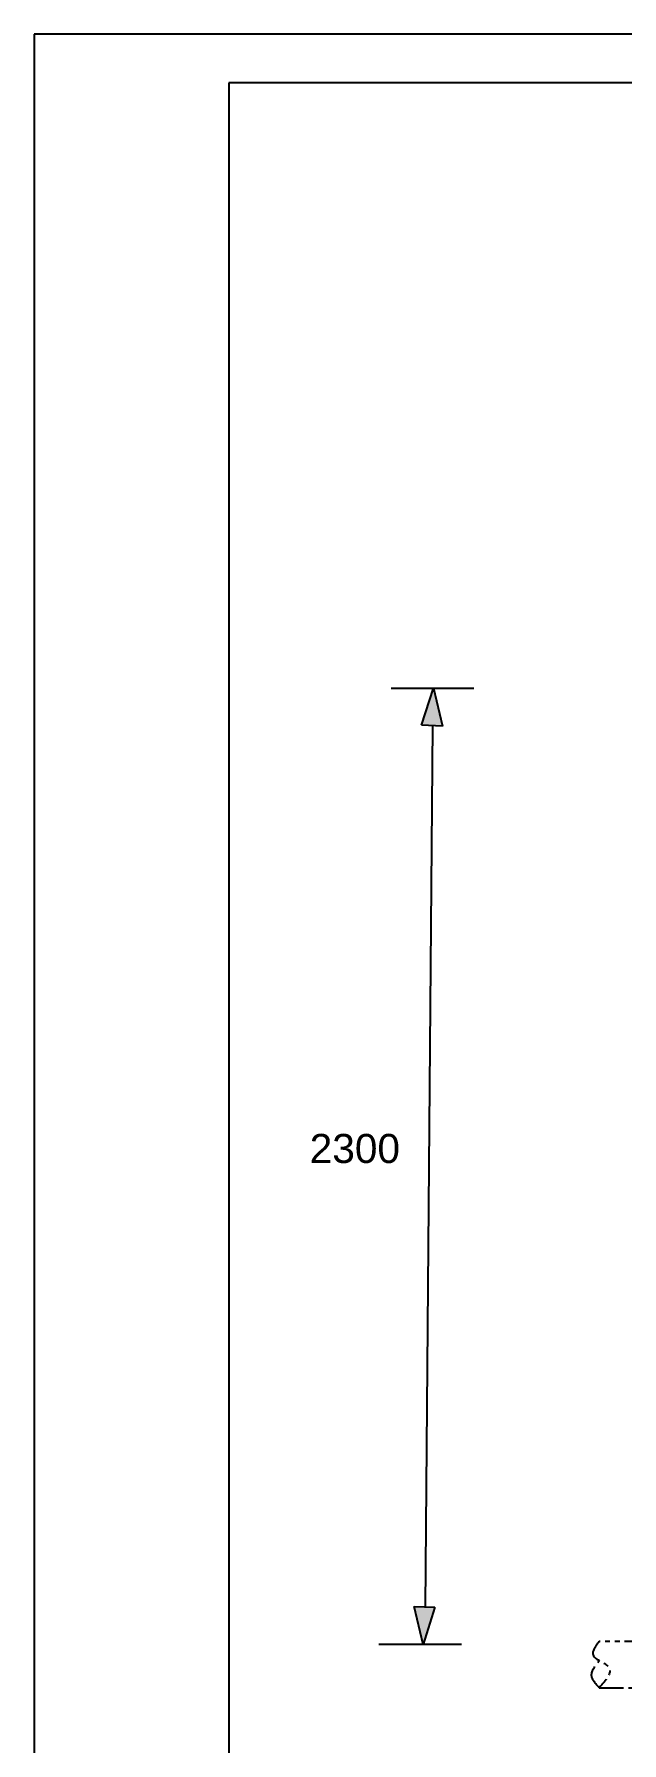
# Paper-space layout 'Plano Corte 2' of a CAD drawing. Header units: millimetres. Extents: x 0 to 420, y 0 to 297.
# Drawn here: x 0 to 60.4, y 121.5 to 297 of the extents above; entities that cross this region are included whole.
import ezdxf

# ---------------------------------------------------------------- set-up
doc = ezdxf.new("R2010")
doc.units = ezdxf.units.MM
doc.linetypes.add('PHANTOM', pattern=[2.5, 1.25, -0.25, 0.25, -0.25, 0.25, -0.25])
doc.layers.get('0').update_dxf_attribs({"color": 162})
doc.layers.add('EQUIPO', color=4, linetype='Continuous', lineweight=20)
doc.styles.get("Standard").update_dxf_attribs({"font": 'arial.ttf'})

psp = doc.layouts.new('Plano Corte 2')

# ---------------------------------------------------------------- hatches: boundary and pattern name
at = {"linetype": 'ByBlock', "lineweight": -2, "ltscale": 2}
h = psp.add_hatch(color=256, dxfattribs=at)
h.dxf.hatch_style = 1
h.paths.add_polyline_path([(41.93, 225.93), (41.02, 229.83), (39.79, 226.02)])
h = psp.add_hatch(color=256, dxfattribs=at)
h.dxf.hatch_style = 1
h.paths.add_polyline_path([(39.94, 131.61), (41.17, 135.42), (39.03, 135.51)])

# ---------------------------------------------------------------- linework, layer by layer
for p, q in [((420, 297), (0, 297)), ((0, 297), (0, 0)), ((20, 292), (20, 5)), ((415, 292), (20, 292))]:
    psp.add_line(p, q)
for p, q in [((45.16, 229.79), (36.67, 229.79)), ((39.79, 226.02), (41.02, 229.83)), ((41.02, 229.83), (41.93, 225.93)), ((41.93, 225.93), (39.79, 226.02)), ((40.9, 225.97), (40.16, 135.46)), ((39.03, 135.51), (41.17, 135.42)), ((39.94, 131.61), (39.03, 135.51)), ((41.17, 135.42), (39.94, 131.61)), ((43.88, 131.61), (35.39, 131.61))]:
    psp.add_line(p, q, dxfattribs=at)
at = {"layer": 'EQUIPO', "linetype": 'PHANTOM', "lineweight": -2, "ltscale": 2}
for p, q in [((83.14, 131.91), (58.04, 131.91)), ((58.04, 127.16), (83.14, 127.16))]:
    psp.add_line(p, q, dxfattribs=at)
for points in [[(58.04, 131.91), (57.41, 130.52), (59.05, 129.23), (58.04, 127.16)], [(58.04, 127.16), (57.26, 128.41), (58.04, 129.94)]]:
    psp.add_spline(points, degree=3, dxfattribs=at)

# ---------------------------------------------------------------- texts
at = {"linetype": 'ByBlock', "lineweight": -2, "ltscale": 2, "insert": (28.3, 184.04), "char_height": 2.986, "attachment_point": 1}
psp.add_mtext_dynamic_manual_height_columns('2300', width=5.0751, gutter_width=14.93, heights=[0], dxfattribs=at)

doc.saveas('drawing.dxf')
